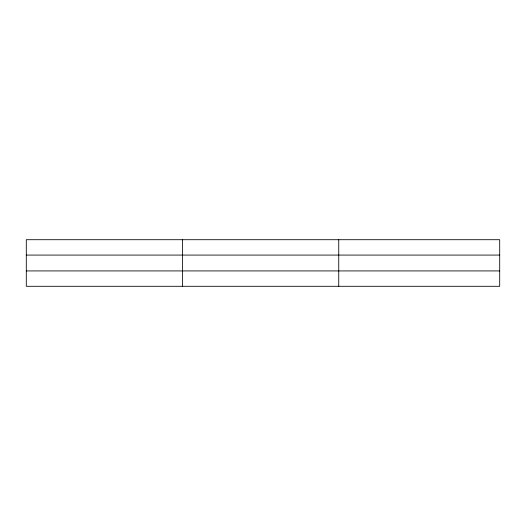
<?xml version="1.0" encoding="UTF-8"?>
<svg xmlns="http://www.w3.org/2000/svg" width="526" height="526" viewBox="0 0 526 526"><rect width="100%" height="100%" fill="white"/><g stroke="black" fill="none" stroke-linecap="round" stroke-linejoin="round"><path stroke-width="0.79" d="M182.522 286.295L182.522 239.705M338.744 286.295L338.744 239.705M499.7 255.077L499.7 239.705L26.3 239.705L26.3 286.295L499.7 286.295L499.7 255.077L26.3 255.077M26.3 270.923L499.7 270.923"/></g></svg>
